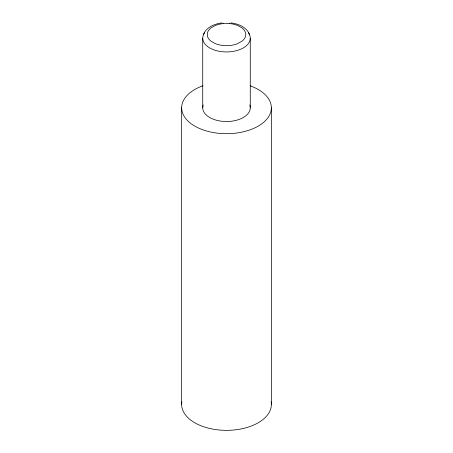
<?xml version="1.0" encoding="UTF-8"?>
<svg xmlns="http://www.w3.org/2000/svg" width="453" height="453" viewBox="0 0 453 453"><rect width="100%" height="100%" fill="white"/><g stroke="black" fill="none" stroke-linecap="round" stroke-linejoin="round"><path stroke-width="0.68" d="M203.488 34.23C206.664 27.044 214.745 23.737 222.123 22.905M223.674 23.533L229.326 23.533M230.877 22.905C238.255 23.737 246.33 27.038 249.507 34.23M271.353 107.803L271.353 404.455M250.271 38.216L250.271 107.803M202.729 38.216L202.729 107.803M181.647 107.803L181.647 404.455M249.767 104.988A23.771 13.726 0 0 1 226.5 121.523A23.771 13.726 0 0 1 203.233 104.988M250.118 85.787A44.853 25.895 0 0 1 260.56 124.649A44.853 25.895 0 0 1 192.44 124.649A44.853 25.895 0 0 1 202.882 85.787M271.115 401.777A44.853 25.895 0 0 1 226.5 430.35A44.853 25.895 0 0 1 181.885 401.777M248.318 32.763A23.771 13.726 0 0 1 226.5 51.942A23.771 13.726 0 0 1 204.682 32.763M223.674 23.539A19.683 11.365 0 0 0 215.005 25.611L211.007 27.916A19.677 11.359 0 0 0 207.417 32.922L207.417 36.183A19.694 11.37 0 0 0 211.013 41.189L215.005 43.499A19.689 11.37 0 0 0 223.674 45.566L225.554 45.679A18.55 10.708 0 0 0 228.391 45.64A19.53 11.274 0 0 0 237.219 43.811L241.993 41.189A19.496 11.257 0 0 0 245.696 35.64A18.539 10.702 0 0 0 245.775 34.009L245.583 32.922A19.694 11.37 0 0 0 241.987 27.916L237.995 25.606A19.689 11.365 0 0 0 229.326 23.539"/></g></svg>
